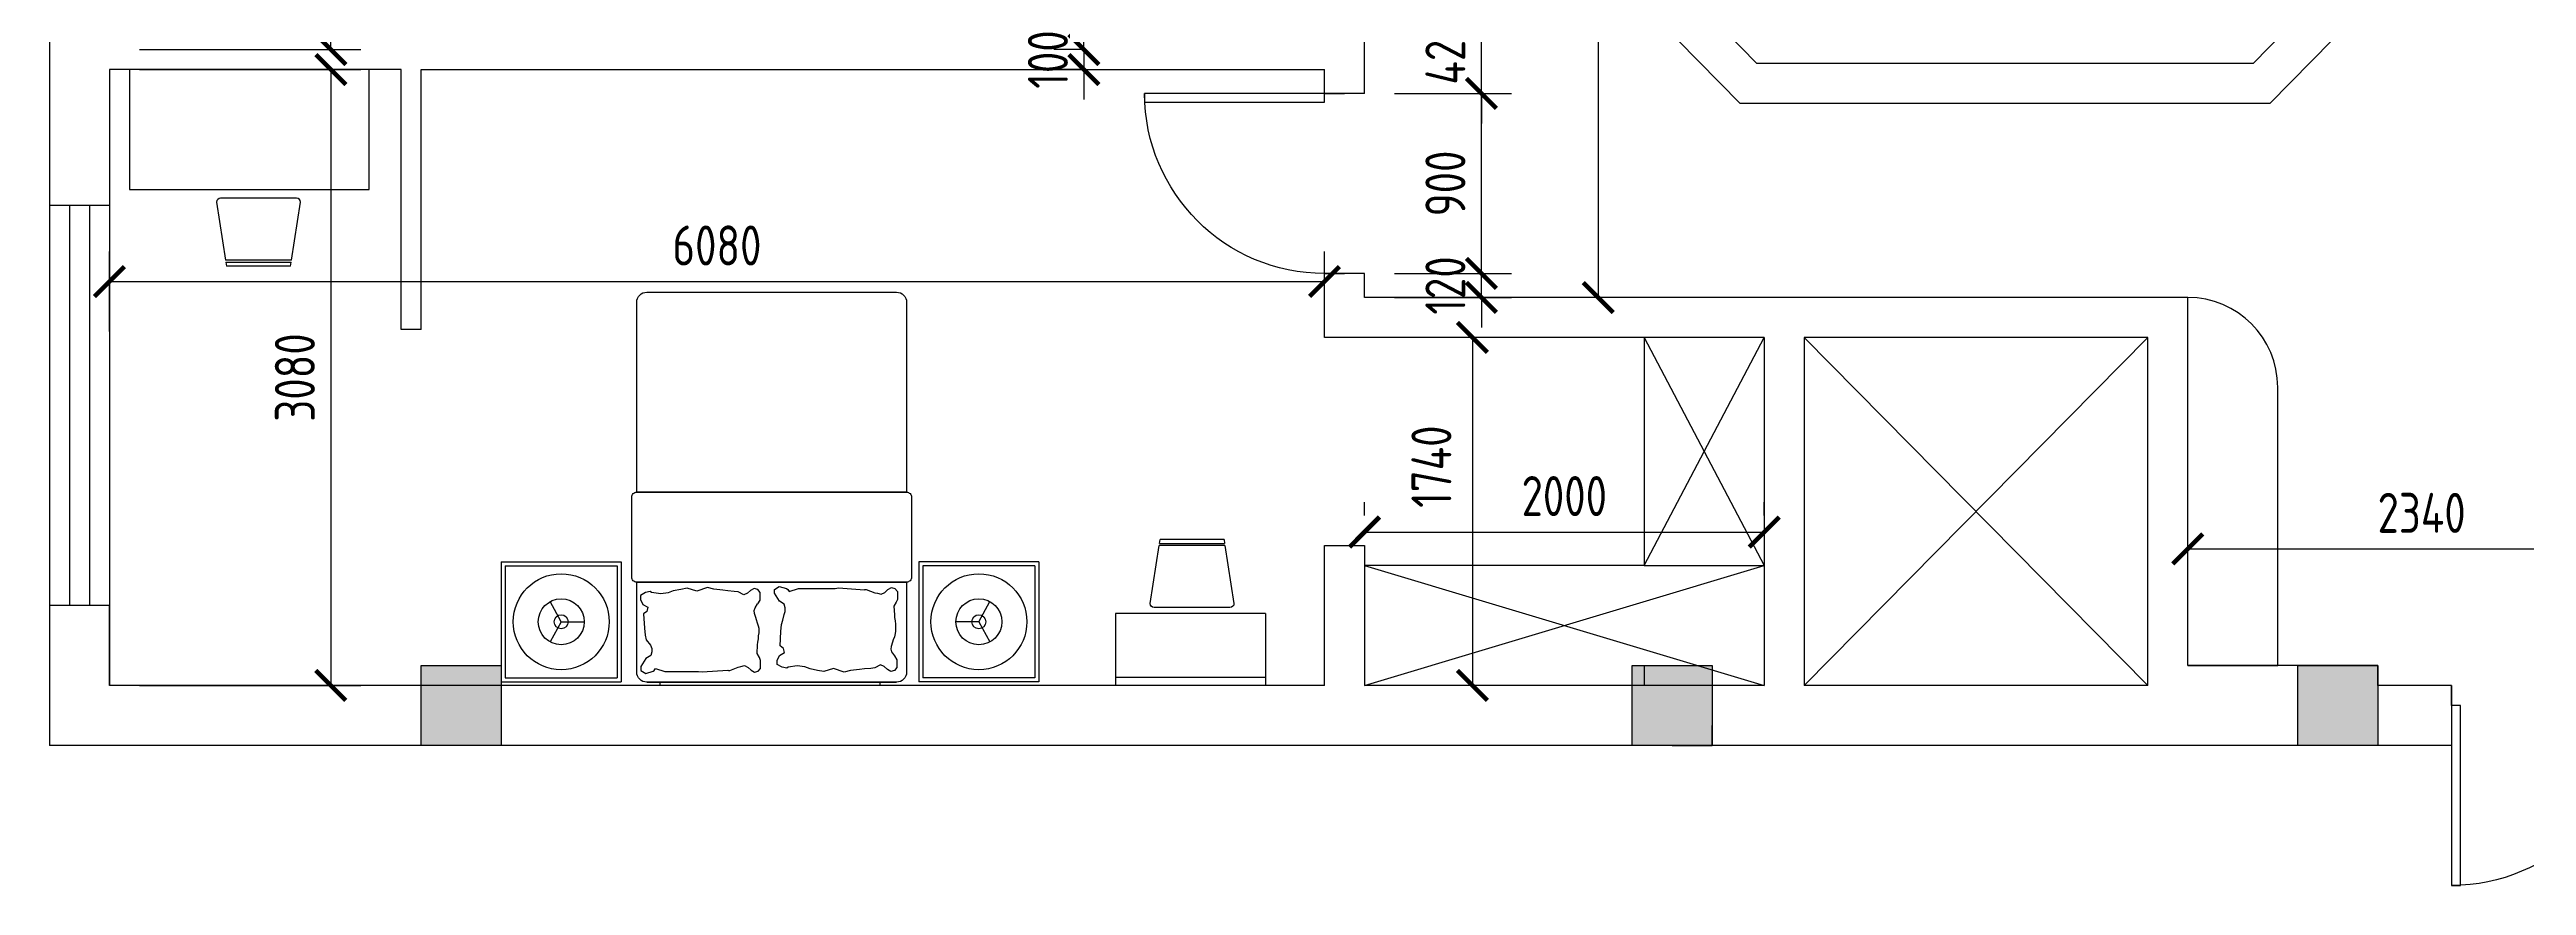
# Model space of a CAD drawing. Header units: millimetres. Extents: x -32476 to 97997, y 23196 to 53777.
# Drawn here: x -32476 to -20081, y 35025 to 39205 of the extents above; entities that cross this region are included whole.
import ezdxf

# ---------------------------------------------------------------- set-up
doc = ezdxf.new("R2010")
doc.units = ezdxf.units.MM
doc.layers.get('Defpoints').update_dxf_attribs({"color": 140})
doc.layers.add('FURNITURE-LAYOUT', color=8, linetype='Continuous')
doc.styles.add('Arch-Dim', font='romans.shx', dxfattribs={"width": 0.75})
doc.dimstyles.new('Annotative-UK', dxfattribs={"dimscale": 0, "dimtxt": 2.5, "dimasz": 1.5, "dimexe": 1.5, "dimexo": 1.5, "dimgap": 0.8, "dimtad": 1, "dimdec": 0, "dimdsep": 46, "dimtxsty": 'Arch-Dim', "dimblk": 'ARCHTICK', "dimcen": 2.5, "dimadec": 1, "dimazin": 2, "dimtfac": 1, "dimtdec": 0, "dimtix": 1, "dimtmove": 2, "dimatfit": 3, "dimfxl": 1, "dimtolj": 1, "dimtzin": 0, "dimarcsym": 0})

# ---------------------------------------------------------------- blocks, each defined once
blk = doc.blocks.new('*U7')
for p, q in [((-900, 0), (-900, 100)), ((0, 0), (0, 100))]:
    blk.add_line(p, q)
blk.add_lwpolyline([(0, 0), (0, -900), (-43.75, -900), (-43.75, 0)], close=True)
blk.add_arc((0, 0), 900, 180, 270)
blk = doc.blocks.new('MAT-P14')
for p, q in [((-1.337, 1.348), (-1.337, 1.948)), ((-1.337, 1.948), (-0.737, 1.948)), ((-1.317, 1.928), (-0.757, 1.928)), ((-1.317, 1.368), (-1.317, 1.928)), ((-0.757, 1.368), (-0.757, 1.928)), ((-0.737, 1.348), (-0.737, 1.948)), ((0.625, 1.95), (-0.625, 1.95)), ((0.753, 1.348), (0.753, 1.948)), ((1.353, 1.948), (0.753, 1.948)), ((1.333, 1.928), (0.773, 1.928)), ((0.773, 1.368), (0.773, 1.928)), ((1.333, 1.368), (1.333, 1.928)), ((1.353, 1.348), (1.353, 1.948)), ((-1.037, 1.648), (-1.091, 1.749)), ((1.053, 1.648), (1.108, 1.749)), ((-1.037, 1.648), (-1.091, 1.547)), ((-1.037, 1.648), (-0.922, 1.648)), ((1.053, 1.648), (0.938, 1.648)), ((1.053, 1.648), (1.108, 1.547)), ((-1.317, 1.368), (-0.757, 1.368)), ((1.333, 1.368), (0.773, 1.368)), ((-1.337, 1.348), (-0.737, 1.348)), ((1.353, 1.348), (0.753, 1.348))]:
    blk.add_line(p, q)
for points in [[(-0.675, 1.45), (-0.675, 1.9, -0.414214), (-0.625, 1.95), (0.625, 1.95, -0.414214), (0.675, 1.9), (0.675, 1.45)], [(-0.675, 1, -0.414214), (-0.7, 1.025), (-0.7, 1.425, -0.414214), (-0.675, 1.45), (0.675, 1.45, -0.414214), (0.7, 1.425), (0.7, 1.025, -0.414214), (0.675, 1)], [(-0.625, 0, -0.414214), (-0.675, 0.05), (-0.675, 1), (0.675, 1), (0.675, 0.05, -0.414214), (0.625, 0)]]:
    blk.add_lwpolyline(points, format="xyb", close=True)
for points in [[(-0.614, 1.818), (-0.626, 1.838), (-0.626, 1.877), (-0.614, 1.891), (-0.596, 1.896), (-0.579, 1.886), (-0.563, 1.872), (-0.545, 1.863), (-0.516, 1.879), (-0.497, 1.882), (-0.465, 1.884), (-0.439, 1.887), (-0.395, 1.892), (-0.363, 1.9), (-0.309, 1.882), (-0.262, 1.897), (-0.23, 1.892), (-0.192, 1.884), (-0.166, 1.873), (-0.128, 1.868), (-0.082, 1.875), (-0.076, 1.88), (-0.052, 1.875), (-0.028, 1.861), (-0.028, 1.841), (-0.04, 1.817), (-0.064, 1.802), (-0.06, 1.781), (-0.043, 1.768), (-0.046, 1.697), (-0.05, 1.662), (-0.056, 1.64), (-0.062, 1.612), (-0.068, 1.596), (-0.068, 1.579), (-0.063, 1.56), (-0.039, 1.545), (-0.015, 1.505), (-0.015, 1.486), (-0.038, 1.471), (-0.075, 1.482), (-0.081, 1.487), (-0.087, 1.497), (-0.134, 1.481), (-0.304, 1.482), (-0.318, 1.482), (-0.335, 1.479), (-0.464, 1.488), (-0.467, 1.486), (-0.473, 1.486), (-0.517, 1.503), (-0.53, 1.505), (-0.548, 1.51), (-0.566, 1.501), (-0.581, 1.487), (-0.599, 1.477), (-0.617, 1.482), (-0.629, 1.497), (-0.629, 1.536), (-0.623, 1.55), (-0.611, 1.57), (-0.614, 1.614), (-0.615, 1.627), (-0.618, 1.644), (-0.619, 1.66), (-0.62, 1.675), (-0.62, 1.695), (-0.618, 1.707), (-0.614, 1.723), (-0.608, 1.739), (-0.604, 1.75), (-0.598, 1.771), (-0.596, 1.785), (-0.6, 1.798), (-0.614, 1.819)], [(0.069, 1.559), (0.057, 1.54), (0.057, 1.501), (0.069, 1.486), (0.087, 1.481), (0.105, 1.491), (0.121, 1.505), (0.139, 1.514), (0.168, 1.498), (0.187, 1.496), (0.219, 1.493), (0.244, 1.49), (0.289, 1.485), (0.321, 1.477), (0.374, 1.495), (0.422, 1.48), (0.454, 1.486), (0.492, 1.493), (0.517, 1.504), (0.555, 1.509), (0.602, 1.502), (0.608, 1.497), (0.632, 1.502), (0.656, 1.517), (0.656, 1.536), (0.644, 1.561), (0.62, 1.575), (0.624, 1.596), (0.641, 1.609), (0.637, 1.68), (0.633, 1.715), (0.628, 1.738), (0.606, 1.765), (0.6, 1.781), (0.6, 1.798), (0.605, 1.817), (0.629, 1.832), (0.654, 1.872), (0.654, 1.892), (0.63, 1.906), (0.593, 1.895), (0.587, 1.891), (0.581, 1.881), (0.534, 1.896), (0.379, 1.896), (0.366, 1.896), (0.348, 1.898), (0.22, 1.89), (0.216, 1.891), (0.21, 1.891), (0.167, 1.875), (0.154, 1.872), (0.136, 1.867), (0.118, 1.876), (0.102, 1.89), (0.085, 1.9), (0.067, 1.895), (0.055, 1.881), (0.055, 1.842), (0.061, 1.827), (0.073, 1.807), (0.07, 1.764), (0.069, 1.75), (0.066, 1.733), (0.065, 1.718), (0.063, 1.703), (0.063, 1.682), (0.066, 1.67), (0.07, 1.655), (0.075, 1.638), (0.079, 1.627), (0.086, 1.607), (0.087, 1.592), (0.083, 1.579), (0.07, 1.559)]]:
    blk.add_lwpolyline(points)
blk.add_lwpolyline([(-0.542, 1.95), (-0.542, 1.967), (0.558, 1.967), (0.558, 1.95)], close=True)
for centre, radius in [((-1.037, 1.648), 0.24), ((1.053, 1.648), 0.24), ((-1.037, 1.648), 0.115), ((1.053, 1.648), 0.115), ((-1.037, 1.648), 0.035), ((1.053, 1.648), 0.035)]:
    blk.add_circle(centre, radius)
blk = doc.blocks.new('*U8')
for p, q in [((-900, 0), (-900, 100)), ((0, 0), (0, 100))]:
    blk.add_line(p, q)
blk.add_lwpolyline([(0, 0), (0, -900), (-43.75, -900), (-43.75, 0)], close=True)
blk.add_arc((0, 0), 900, 180, 270)
blk = doc.blocks.new('D-CH')
at = {"layer": 'FURNITURE-LAYOUT'}
for p, q in [((0, 9.5), (0, -9.5)), ((15.50061, 8.2343), (1, 10.5)), ((15.5, 8.2304), (15.5, -8.2391)), ((16, -8.1584), (16, 8.1534)), ((17, 8), (16.00044, 8.1562)), ((17, 8), (17, -8)), ((1, -10.5), (15.49928, -8.2345)), ((15.99968, -8.1563), (17, -8))]:
    blk.add_line(p, q, dxfattribs=at)
for centre, start, end in [((1, 9.5), 90, 180), ((1, -9.5), 180, 270)]:
    blk.add_arc(centre, 1, start, end, dxfattribs=at)
blk = doc.blocks.new('_ArchTick')
at = {"color": 0, "linetype": 'ByBlock', "const_width": 0.15}
blk.add_lwpolyline([(-0.5, -0.5), (0.5, 0.5)], dxfattribs=at)
blk = doc.blocks.new('*D113')
at = {"color": 0, "lineweight": -2, "transparency": 16777216}
for p, q in [((-25896, 36875), (-25896, 36942)), ((-23896, 36875), (-23896, 36942)), ((-25896, 36792), (-23896, 36792))]:
    blk.add_line(p, q, dxfattribs=at)
at = {"layer": 'Defpoints', "color": 0, "transparency": 16777216}
for p in [(-25896, 36725), (-23896, 36792), (-23896, 36725)]:
    blk.add_point(p, dxfattribs=at)
at = {"color": 0, "lineweight": -2, "transparency": 16777216, "xscale": 150, "yscale": 150, "zscale": 150, "rotation": 180}
blk.add_blockref('_ArchTick', (-25896, 36792), dxfattribs=at)
at = {"color": 0, "lineweight": -2, "transparency": 16777216, "xscale": 150, "yscale": 150, "zscale": 150}
blk.add_blockref('_ArchTick', (-23896, 36792), dxfattribs=at)
at = {"color": 0, "transparency": 16777216, "insert": (-24896, 36972), "char_height": 200, "attachment_point": 5, "style": 'Arch-Dim'}
blk.add_mtext('\\A1;2000', dxfattribs=at)
blk = doc.blocks.new('*D114')
at = {"color": 0, "lineweight": -2, "transparency": 16777216}
for p, q in [((-24046, 37765), (-25506, 37765)), ((-25356, 37765), (-25356, 36025)), ((-24046, 36025), (-25506, 36025))]:
    blk.add_line(p, q, dxfattribs=at)
at = {"layer": 'Defpoints', "color": 0, "transparency": 16777216}
for p in [(-23896, 37765), (-25356, 36025), (-23896, 36025)]:
    blk.add_point(p, dxfattribs=at)
at = {"color": 0, "lineweight": -2, "transparency": 16777216, "xscale": 150, "yscale": 150, "zscale": 150}
for p, rotation in [((-25356, 37765), 90), ((-25356, 36025), 270)]:
    blk.add_blockref('_ArchTick', p, dxfattribs=dict(at, rotation=rotation))
at = {"color": 0, "transparency": 16777216, "insert": (-25561, 37119), "char_height": 200, "attachment_point": 5, "rotation": 90, "style": 'Arch-Dim'}
blk.add_mtext('\\A1;1740', dxfattribs=at)
blk = doc.blocks.new('*D115')
at = {"color": 0, "lineweight": -2, "transparency": 16777216}
for p, q in [((-32176, 37795), (-32176, 38195)), ((-26096, 37915), (-26096, 38195)), ((-32176, 38045), (-26096, 38045))]:
    blk.add_line(p, q, dxfattribs=at)
at = {"layer": 'Defpoints', "color": 0, "transparency": 16777216}
for p in [(-26096, 38045), (-26096, 37765), (-32176, 37645)]:
    blk.add_point(p, dxfattribs=at)
at = {"color": 0, "lineweight": -2, "transparency": 16777216, "xscale": 150, "yscale": 150, "zscale": 150, "rotation": 180}
blk.add_blockref('_ArchTick', (-32176, 38045), dxfattribs=at)
at = {"color": 0, "lineweight": -2, "transparency": 16777216, "xscale": 150, "yscale": 150, "zscale": 150}
blk.add_blockref('_ArchTick', (-26096, 38045), dxfattribs=at)
at = {"color": 0, "transparency": 16777216, "insert": (-29136, 38225), "char_height": 200, "attachment_point": 5, "style": 'Arch-Dim'}
blk.add_mtext('\\A1;6080', dxfattribs=at)
blk = doc.blocks.new('*D116')
at = {"color": 0, "lineweight": -2, "transparency": 16777216}
for p, q in [((-32026, 39105), (-30918, 39105)), ((-31068, 39105), (-31068, 36025)), ((-32026, 36025), (-30918, 36025))]:
    blk.add_line(p, q, dxfattribs=at)
at = {"layer": 'Defpoints', "color": 0, "transparency": 16777216}
for p in [(-32176, 39105), (-32176, 36025), (-31068, 36025)]:
    blk.add_point(p, dxfattribs=at)
at = {"color": 0, "lineweight": -2, "transparency": 16777216, "xscale": 150, "yscale": 150, "zscale": 150}
for p, rotation in [((-31068, 39105), 90), ((-31068, 36025), 270)]:
    blk.add_blockref('_ArchTick', p, dxfattribs=dict(at, rotation=rotation))
at = {"color": 0, "transparency": 16777216, "insert": (-31248, 37565), "char_height": 200, "attachment_point": 5, "rotation": 90, "style": 'Arch-Dim'}
blk.add_mtext('\\A1;3080', dxfattribs=at)
blk = doc.blocks.new('*D117')
at = {"color": 0, "lineweight": -2, "transparency": 16777216}
for p, q in [((-32026, 41905), (-30918, 41905)), ((-31068, 39205), (-31068, 41905)), ((-32026, 39205), (-30918, 39205))]:
    blk.add_line(p, q, dxfattribs=at)
at = {"layer": 'Defpoints', "color": 0, "transparency": 16777216}
for p in [(-32176, 41905), (-31068, 41905), (-32176, 39205)]:
    blk.add_point(p, dxfattribs=at)
at = {"color": 0, "lineweight": -2, "transparency": 16777216, "xscale": 150, "yscale": 150, "zscale": 150}
for p, rotation in [((-31068, 41905), 90), ((-31068, 39205), 270)]:
    blk.add_blockref('_ArchTick', p, dxfattribs=dict(at, rotation=rotation))
at = {"color": 0, "transparency": 16777216, "insert": (-31248, 40555), "char_height": 200, "attachment_point": 5, "rotation": 90, "style": 'Arch-Dim'}
blk.add_mtext('\\A1;2700', dxfattribs=at)
blk = doc.blocks.new('*D128')
at = {"color": 0, "lineweight": -2, "transparency": 16777216}
for p, q in [((-21776, 36275), (-21776, 36858)), ((-19436, 36175), (-19436, 36858)), ((-21776, 36708), (-19436, 36708))]:
    blk.add_line(p, q, dxfattribs=at)
at = {"layer": 'Defpoints', "color": 0, "transparency": 16777216}
for p in [(-19436, 36708), (-21776, 36125), (-19436, 36025)]:
    blk.add_point(p, dxfattribs=at)
at = {"color": 0, "lineweight": -2, "transparency": 16777216, "xscale": 150, "yscale": 150, "zscale": 150, "rotation": 180}
blk.add_blockref('_ArchTick', (-21776, 36708), dxfattribs=at)
at = {"color": 0, "lineweight": -2, "transparency": 16777216, "xscale": 150, "yscale": 150, "zscale": 150}
blk.add_blockref('_ArchTick', (-19436, 36708), dxfattribs=at)
at = {"color": 0, "transparency": 16777216, "insert": (-20606, 36888), "char_height": 200, "attachment_point": 5, "style": 'Arch-Dim'}
blk.add_mtext('\\A1;2340', dxfattribs=at)
blk = doc.blocks.new('*D129')
at = {"color": 0, "lineweight": -2, "transparency": 16777216}
for p, q in [((-27300, 39205), (-27300, 39355)), ((-27306, 39205), (-27450, 39205)), ((-27300, 39205), (-27300, 39105)), ((-27306, 39105), (-27450, 39105)), ((-27300, 39105), (-27300, 38955))]:
    blk.add_line(p, q, dxfattribs=at)
at = {"layer": 'Defpoints', "color": 0, "transparency": 16777216}
for p in [(-27156, 39205), (-27300, 39105), (-27156, 39105)]:
    blk.add_point(p, dxfattribs=at)
at = {"color": 0, "lineweight": -2, "transparency": 16777216, "xscale": 150, "yscale": 150, "zscale": 150}
for p, rotation in [((-27300, 39205), 270), ((-27300, 39105), 90)]:
    blk.add_blockref('_ArchTick', p, dxfattribs=dict(at, rotation=rotation))
at = {"color": 0, "transparency": 16777216, "insert": (-27480, 39155), "char_height": 200, "attachment_point": 5, "rotation": 90, "style": 'Arch-Dim'}
blk.add_mtext('\\A1;100', dxfattribs=at)
blk = doc.blocks.new('*D130')
at = {"color": 0, "lineweight": -2, "transparency": 16777216}
for p, q in [((-24706, 41905), (-24876, 41905)), ((-24726, 41905), (-24726, 37965)), ((-24706, 37965), (-24876, 37965))]:
    blk.add_line(p, q, dxfattribs=at)
at = {"layer": 'Defpoints', "color": 0, "transparency": 16777216}
for p in [(-24556, 41905), (-24726, 37965), (-24556, 37965)]:
    blk.add_point(p, dxfattribs=at)
at = {"color": 0, "lineweight": -2, "transparency": 16777216, "xscale": 150, "yscale": 150, "zscale": 150}
for p, rotation in [((-24726, 41905), 90), ((-24726, 37965), 270)]:
    blk.add_blockref('_ArchTick', p, dxfattribs=dict(at, rotation=rotation))
at = {"color": 0, "transparency": 16777216, "insert": (-24906, 39935), "char_height": 200, "attachment_point": 5, "rotation": 90, "style": 'Arch-Dim'}
blk.add_mtext('\\A1;3940', dxfattribs=at)
blk = doc.blocks.new('*D132')
at = {"color": 0, "lineweight": -2, "transparency": 16777216}
for p, q in [((-25311, 38085), (-25311, 38235)), ((-25746, 38085), (-25161, 38085)), ((-25311, 37965), (-25311, 38085)), ((-25746, 37965), (-25161, 37965)), ((-25311, 37965), (-25311, 37815))]:
    blk.add_line(p, q, dxfattribs=at)
at = {"layer": 'Defpoints', "color": 0, "transparency": 16777216}
for p in [(-25896, 38085), (-25311, 38085), (-25896, 37965)]:
    blk.add_point(p, dxfattribs=at)
at = {"color": 0, "lineweight": -2, "transparency": 16777216, "xscale": 150, "yscale": 150, "zscale": 150}
for p, rotation in [((-25311, 38085), 270), ((-25311, 37965), 90)]:
    blk.add_blockref('_ArchTick', p, dxfattribs=dict(at, rotation=rotation))
at = {"color": 0, "transparency": 16777216, "insert": (-25491, 38025), "char_height": 200, "attachment_point": 5, "rotation": 90, "style": 'Arch-Dim'}
blk.add_mtext('\\A1;120', dxfattribs=at)
blk = doc.blocks.new('*D133')
at = {"color": 0, "lineweight": -2, "transparency": 16777216}
for p, q in [((-25746, 38985), (-25161, 38985)), ((-25311, 38085), (-25311, 38985)), ((-25746, 38085), (-25161, 38085))]:
    blk.add_line(p, q, dxfattribs=at)
at = {"layer": 'Defpoints', "color": 0, "transparency": 16777216}
for p in [(-25896, 38985), (-25311, 38985), (-25896, 38085)]:
    blk.add_point(p, dxfattribs=at)
at = {"color": 0, "lineweight": -2, "transparency": 16777216, "xscale": 150, "yscale": 150, "zscale": 150}
for p, rotation in [((-25311, 38985), 90), ((-25311, 38085), 270)]:
    blk.add_blockref('_ArchTick', p, dxfattribs=dict(at, rotation=rotation))
at = {"color": 0, "transparency": 16777216, "insert": (-25491, 38535), "char_height": 200, "attachment_point": 5, "rotation": 90, "style": 'Arch-Dim'}
blk.add_mtext('\\A1;900', dxfattribs=at)
blk = doc.blocks.new('*D134')
at = {"color": 0, "lineweight": -2, "transparency": 16777216}
for p, q in [((-25311, 39405), (-25311, 39555)), ((-25746, 39405), (-25161, 39405)), ((-25311, 38985), (-25311, 39405)), ((-25746, 38985), (-25161, 38985)), ((-25311, 38985), (-25311, 38835))]:
    blk.add_line(p, q, dxfattribs=at)
at = {"layer": 'Defpoints', "color": 0, "transparency": 16777216}
for p in [(-25896, 39405), (-25311, 39405), (-25896, 38985)]:
    blk.add_point(p, dxfattribs=at)
at = {"color": 0, "lineweight": -2, "transparency": 16777216, "xscale": 150, "yscale": 150, "zscale": 150}
for p, rotation in [((-25311, 39405), 270), ((-25311, 38985), 90)]:
    blk.add_blockref('_ArchTick', p, dxfattribs=dict(at, rotation=rotation))
at = {"color": 0, "transparency": 16777216, "insert": (-25491, 39195), "char_height": 200, "attachment_point": 5, "rotation": 90, "style": 'Arch-Dim'}
blk.add_mtext('\\A1;420', dxfattribs=at)

msp = doc.modelspace()

# ---------------------------------------------------------------- hatches: boundary and pattern name
at = {"lineweight": 30}
h = msp.add_hatch(color=256, dxfattribs=at)
h.dxf.hatch_style = 1
h.paths.add_polyline_path([(-30215.8, 36125), (-30615.8, 36125), (-30615.8, 35725), (-30215.8, 35725)])
h = msp.add_hatch(color=256)
h.dxf.hatch_style = 1
h.paths.add_polyline_path([(-24155.8, 36125), (-24555.8, 36125), (-24555.8, 35725), (-24155.8, 35725)])
h = msp.add_hatch(color=256)
h.dxf.hatch_style = 1
h.paths.add_polyline_path([(-20825.8, 36125), (-21225.8, 36125), (-21225.8, 35725), (-20825.8, 35725)])

# ---------------------------------------------------------------- linework, layer by layer
for p, q in [((-32475.8, 39635), (-32475.8, 38425)), ((-24355.8, 39566.8), (-23931.8, 39135)), ((-21025.8, 39566.8), (-21449.7, 39135)), ((-24555.8, 39485), (-24015.8, 38935)), ((-20825.8, 39485), (-21365.8, 38935)), ((-25895.8, 38985), (-25895.8, 39405)), ((-32175.8, 39105), (-32175.8, 38425)), ((-30715.8, 39105), (-32175.8, 39105)), ((-30715.8, 37805), (-30715.8, 39105)), ((-30615.8, 39105), (-26095.8, 39105)), ((-30615.8, 37805), (-30615.8, 39105)), ((-26095.8, 38985), (-26095.8, 39105)), ((-21449.7, 39135), (-23931.8, 39135)), ((-25895.8, 38985), (-26095.8, 38985)), ((-21365.8, 38935), (-24015.8, 38935)), ((-32175.8, 38425), (-32475.8, 38425)), ((-26095.8, 37765), (-26095.8, 38085)), ((-25895.8, 38085), (-26095.8, 38085)), ((-25895.8, 37965), (-25895.8, 38085)), ((-21775.8, 37965), (-25895.8, 37965)), ((-21775.8, 36125), (-21775.8, 37965)), ((-30615.8, 37805), (-30715.8, 37805)), ((-23895.8, 37765), (-26095.8, 37765)), ((-23895.8, 37765), (-23895.8, 36025)), ((-21975.8, 37765), (-23695.8, 37765)), ((-23695.8, 37765), (-23695.8, 36025)), ((-21975.8, 36025), (-21975.8, 37765)), ((-23895.8, 37665), (-23895.8, 36025)), ((-26095.8, 36025), (-26095.8, 36725)), ((-26095.8, 36725), (-25895.8, 36725)), ((-25895.8, 36725), (-25895.8, 36025)), ((-32475.8, 36425), (-32475.8, 35725)), ((-32175.8, 36425), (-32475.8, 36425)), ((-32175.8, 36425), (-32175.8, 36025)), ((-32175.8, 36025), (-32175.8, 36425)), ((-30615.8, 36025), (-30615.8, 36125)), ((-30615.8, 36125), (-30215.8, 36125)), ((-30215.8, 36125), (-30215.8, 36025)), ((-24495.8, 36125), (-24495.8, 36025)), ((-20825.8, 36125), (-21775.8, 36125)), ((-20825.8, 36025), (-20825.8, 36125)), ((-30615.8, 36025), (-32175.8, 36025)), ((-26095.8, 36025), (-30615.8, 36025)), ((-23895.8, 36025), (-25895.8, 36025)), ((-21975.8, 36025), (-23695.8, 36025)), ((-20455.8, 36025), (-20825.8, 36025)), ((-20455.8, 36025), (-20455.8, 35725)), ((-24155.8, 35725), (-24155.8, 35825)), ((-20455.8, 35725), (-32475.8, 35725)), ((-24355.8, 35725), (-24155.8, 35725))]:
    msp.add_line(p, q, dxfattribs=at)
for p, q in [((-32075.8, 39105), (-32075.8, 38505)), ((-30875.8, 38505), (-30875.8, 39105)), ((-32475.8, 38425), (-32475.8, 36425)), ((-32375.8, 38425), (-32375.8, 36425)), ((-32275.8, 38425), (-32275.8, 36425)), ((-32175.8, 38425), (-32175.8, 36425)), ((-32075.8, 38505), (-30875.8, 38505)), ((-24495.8, 37765), (-24495.8, 36625)), ((-24495.8, 36625), (-23895.8, 37765)), ((-24495.8, 37765), (-23895.8, 36625)), ((-23695.8, 37765), (-21975.8, 36025)), ((-21975.8, 37765), (-23695.8, 36025)), ((-21325.8, 36125), (-21325.8, 37515)), ((-24495.8, 36625), (-25895.8, 36625)), ((-25895.8, 36025), (-23895.8, 36625)), ((-25895.8, 36625), (-23895.8, 36025)), ((-24495.8, 36625), (-23895.8, 36625)), ((-26391.8, 36385), (-27141.8, 36385)), ((-27141.8, 36385), (-27141.8, 36025)), ((-26391.8, 36385), (-26391.8, 36025)), ((-30615.8, 36025), (-30615.8, 36125)), ((-21775.8, 36125), (-21325.8, 36125)), ((-26391.8, 36065), (-27141.8, 36065)), ((-26391.8, 36025), (-27141.8, 36025))]:
    msp.add_line(p, q)
for points in [[(-30615.8, 36125), (-30215.8, 36125), (-30215.8, 35725), (-30615.8, 35725)], [(-24555.8, 36125), (-24155.8, 36125), (-24155.8, 35725), (-24555.8, 35725)], [(-21225.8, 36125), (-20825.8, 36125), (-20825.8, 35725), (-21225.8, 35725)]]:
    msp.add_lwpolyline(points, close=True, dxfattribs=at)
msp.add_arc((-21775.8, 37515), 450, 0, 90)

# ---------------------------------------------------------------- block references
at = {"lineweight": 30, "xscale": -1, "rotation": 270}
msp.add_blockref('*U8', (-26095.8, 38985), dxfattribs=at)
for name, p, xscale, yscale, zscale, rotation in [('D-CH', (-31429.8, 38461.4), 20, 20, 20, 270), ('MAT-P14', (-28862.4, 37991.5), 1000, 1000, 1000, 180), ('D-CH', (-26758.8, 36415), -20, 20, 20, 270)]:
    msp.add_blockref(name, p, dxfattribs=dict(xscale=xscale, yscale=yscale, zscale=zscale, rotation=rotation))
at = {"lineweight": 30, "xscale": -1}
msp.add_blockref('*U7', (-20455.8, 35925), dxfattribs=at)

# ---------------------------------------------------------------- dimensions: what is measured, and where the dimension line sits
for base, p1, p2, picture, middle in [((-31067.7, 41905), (-32175.8, 39205), (-32175.8, 41905), '*D117', (-31247.7, 40555)), ((-24725.6, 37965), (-24555.8, 41905), (-24555.8, 37965), '*D130', (-24905.6, 39935)), ((-25311.3, 39405), (-25895.8, 38985), (-25895.8, 39405), '*D134', (-25491.3, 39195)), ((-27300.3, 39105), (-27156.3, 39205), (-27156.3, 39105), '*D129', (-27480.3, 39155)), ((-31067.7, 36025), (-32175.8, 39105), (-32175.8, 36025), '*D116', (-31247.7, 37565)), ((-25311.3, 38985), (-25895.8, 38085), (-25895.8, 38985), '*D133', (-25491.3, 38535)), ((-25311.3, 38085), (-25895.8, 37965), (-25895.8, 38085), '*D132', (-25491.3, 38025))]:
    dim = msp.add_linear_dim(base=base, p1=p1, p2=p2, angle=90, dimstyle='Annotative-UK', override={"dimtxt": 2, "dimzin": 3})
    dim.commit()
    dim.dimension.update_dxf_attribs({"geometry": picture, "text_midpoint": middle})
for base, p1, p2, picture, middle in [((-26095.8, 38045.5), (-32175.8, 37645), (-26095.8, 37765), '*D115', (-29135.8, 38225.5)), ((-23895.8, 36792), (-25895.8, 36725), (-23895.8, 36725), '*D113', (-24895.8, 36972)), ((-19435.8, 36707.6), (-21775.8, 36125), (-19435.8, 36025), '*D128', (-20605.8, 36887.6))]:
    dim = msp.add_linear_dim(base=base, p1=p1, p2=p2, dimstyle='Annotative-UK', override={"dimtxt": 2, "dimzin": 3})
    dim.commit()
    dim.dimension.update_dxf_attribs({"geometry": picture, "text_midpoint": middle})
dim = msp.add_linear_dim(base=(-25355.8, 36025), p1=(-23895.8, 37765), p2=(-23895.8, 36025), angle=90, dimstyle='Annotative-UK', override={"dimtxt": 2, "dimzin": 3})
dim.commit()
dim.dimension.update_dxf_attribs({"geometry": '*D114', "text_midpoint": (-25560.8, 37119.1), "dimtype": 160})

doc.saveas('drawing.dxf')
